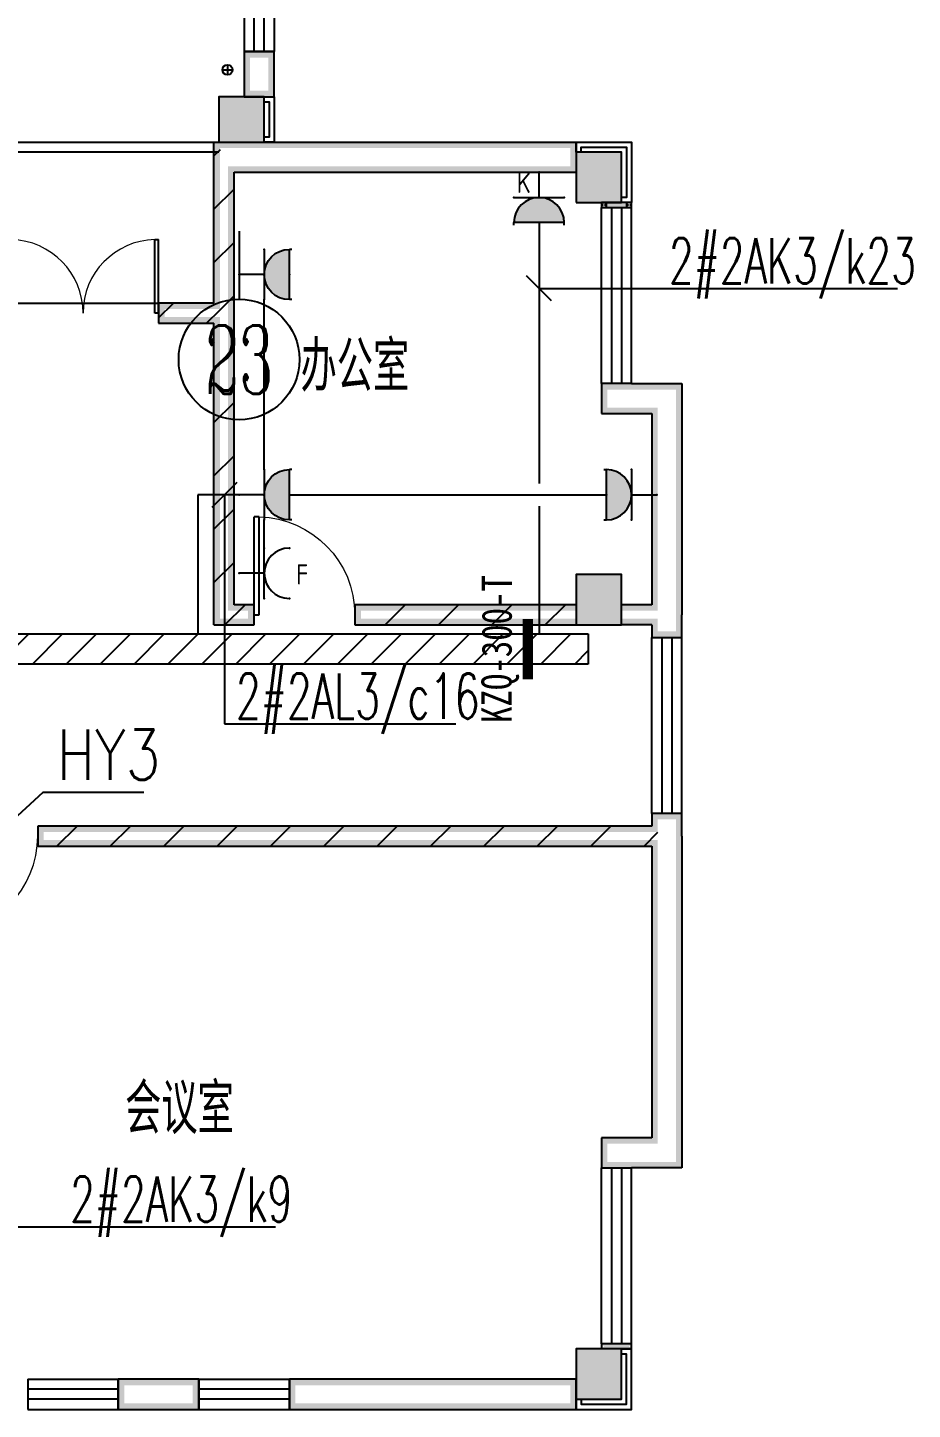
# Model space of a CAD drawing. Extents: x 101023 to 279373, y -114511 to 293844.
# Drawn here: x 228680 to 237470, y 57988 to 71727 of the extents above; entities that cross this region are included whole.
import ezdxf
from ezdxf.enums import TextEntityAlignment as Align

# ---------------------------------------------------------------- set-up
doc = ezdxf.new("R2010")
doc.units = 0
doc.header["$LTSCALE"] = 1000
doc.header["$MEASUREMENT"] = 0
for name, color, linetype in [('A-WALL-PATT', 252, 'Continuous'), ('AXIS', 3, 'Continuous'), ('AXIS_TEXT', 7, 'Continuous'), ('BZ', 7, 'Continuous'), ('CABLETRAY', 3, 'Continuous'), ('COLUMN', 2, 'Continuous'), ('DIM-照明', 3, 'Continuous'), ('EQUIP-插座', 3, 'Continuous'), ('PUB_HATCH', 8, 'Continuous'), ('PUB_TEXT', 7, 'Continuous'), ('PUB_WALL', 2, 'Continuous'), ('STAIR', 2, 'Continuous'), ('TEL_HATCH', 8, 'Continuous'), ('WALL', 2, 'Continuous'), ('WINDOW', 2, 'Continuous'), ('WIRE-照明', 6, 'Continuous'), ('抗震支吊架', 2, 'Continuous'), ('排水', 153, 'Continuous'), ('看线', 30, 'Continuous')]:
    doc.layers.add(name, color=color, linetype=linetype)
doc.styles.add('_TCH_AXIS', font='COMPLEX', dxfattribs={"bigfont": 'GBCBIG'})
doc.styles.add('_TEL_ATTDEF', font='gbenor', dxfattribs={"bigfont": 'gbcbig'})
doc.styles.add('_TEL_DIM', font='simplex.shx', dxfattribs={"width": 0.8, "height": 3.5, "bigfont": 'gbcbig.shx'})
doc.styles.add('COMPLEX', font='COMPLEX')
doc.styles.add('kzcad', font='', dxfattribs={"width": 0.8})
doc.styles.get("Standard").update_dxf_attribs({"font": 'simplex.shx', "width": 0.8, "bigfont": 'gbcbig.shx'})
doc.styles.get('kzcad').set_extended_font_data('SimSun')
pattern_1 = [(45, (-906447.23, -635367.28), (-265.16515, 265.16515), [])]

# ---------------------------------------------------------------- blocks, each defined once
blk = doc.blocks.new('$equip$00002810')
for p, q in [((0.5, 0.5), (-0.5, 0.5)), ((0, 0.5), (0, 0))]:
    blk.add_line(p, q)
blk.add_arc((0, 1), 0.5, 180, 0)
for p in [(-0.5, 1), (0.5, 1), (-0.5, 0.5), (0.5, 0.5), (0, 0)]:
    blk.add_point(p)
at = {"color": 7, "style": '_TEL_DIM'}
blk.add_attdef('$TEXT$', text='', height=0.4, dxfattribs=at).set_placement((0.023, 1.257), align=Align.MIDDLE_CENTER)
at = {"color": 7, "style": '_TEL_DIM', "flags": 1}
for tag in ['A', 'REMARK']:
    blk.add_attdef(tag, text='', height=0.000025, dxfattribs=at).set_placement((0, 0), align=Align.MIDDLE_CENTER)
blk = doc.blocks.new('$equip$00001237')
for p, q in [((-0.5, 1.05), (-0.5, 1)), ((-0.5, 1), (0.5, 1)), ((0.5, 1.05), (0.5, 1)), ((0.5, 0.5), (-0.5, 0.5)), ((0, 0.5), (0, 0))]:
    blk.add_line(p, q)
blk.add_arc((0, 1), 0.5, 180, 0)
for p in [(0, 1), (-0.5, 0.5), (0.5, 0.5), (0, 0)]:
    blk.add_point(p)
for points in [[(0.433, 0.75), (-0.433, 0.75), (0.5, 1), (-0.5, 1)], [(0.25, 0.567), (-0.25, 0.567), (0.433, 0.75), (-0.433, 0.75)], [(0, 0.5), (0, 0.5), (0.25, 0.567), (-0.25, 0.567)]]:
    blk.add_solid(points)
at = {"flags": 9}
blk.add_attdef('A', (0, 0), '', height=0.00002, dxfattribs=at)
blk = doc.blocks.new('$equip$00001764')
for p, q in [((-0.5, 1.05), (-0.5, 1)), ((-0.5, 1), (0.5, 1)), ((0.5, 1.05), (0.5, 1)), ((0.5, 0.5), (-0.5, 0.5)), ((0, 0.5), (0, 0))]:
    blk.add_line(p, q)
blk.add_arc((0, 1), 0.5, 180, 0)
for p in [(-0.5, 0.5), (0.5, 0.5), (0, 0)]:
    blk.add_point(p)
for points in [[(0.433, 0.75), (-0.433, 0.75), (0.5, 1), (-0.5, 1)], [(0.25, 0.567), (-0.25, 0.567), (0.433, 0.75), (-0.433, 0.75)], [(0, 0.5), (0, 0.5), (0.25, 0.567), (-0.25, 0.567)]]:
    blk.add_solid(points)
at = {"color": 7, "style": '_TEL_DIM'}
blk.add_attdef('$TEXT$', text='', height=0.4, dxfattribs=at).set_placement((0.303, 0.211), align=Align.MIDDLE_CENTER)
at = {"color": 7, "style": '_TEL_DIM', "flags": 1}
blk.add_attdef('A', text='', height=0.00002, dxfattribs=at).set_placement((0, 0), align=Align.MIDDLE_CENTER)
blk = doc.blocks.new('ng')
at = {"layer": '排水'}
for p, q in [((345991, 781358), (346091, 781358)), ((346041, 781408), (346041, 781308))]:
    blk.add_line(p, q, dxfattribs=at)
blk.add_circle((346041, 781358), 50, dxfattribs=at)
blk = doc.blocks.new('_AXISO')
blk.add_circle((0, 0), 0.5)
at = {"layer": 'AXIS_TEXT', "style": 'COMPLEX', "width": 1.041667}
blk.add_attdef('A', text='', height=0.56, dxfattribs=at).set_placement((-0.25, -0.28), (0.25, -0.28), align=Align.FIT)
blk = doc.blocks.new('ERT')
at = {"layer": 'AXIS'}
blk.add_line((1032158.2, 786805.7), (1032158.2, 786130.2), dxfattribs=at)
ref = blk.add_blockref('_AXISO', (1032158.2, 785530.2), dxfattribs=dict(at, xscale=1200, yscale=1200, zscale=1200))
ref.add_attrib('A', '23', dxfattribs={"layer": 'AXIS_TEXT', "height": 678.82, "style": '_TCH_AXIS', "width": 0.617647}).set_placement((1031818.8, 785190.7), (1032497.6, 785190.7), align=Align.FIT)
blk = doc.blocks.new('$WINLIB2D$00000001')
at = {"color": 0}
for points in [[(-0.5, 0.5), (-0.5, -0.5)], [(-0.5, 0.5), (0.5, 0.5)], [(0.5, -0.5), (0.5, 0.5)], [(0.5, 0.1667), (-0.5, 0.1667)], [(0.5, -0.1667), (-0.5, -0.1667)], [(-0.5, -0.5), (0.5, -0.5)]]:
    blk.add_lwpolyline(points, dxfattribs=at)
blk = doc.blocks.new('$DorLib2D$00000001')
for p, q in [((0.45, 0.975), (0.5, 0.975)), ((0.45, 0), (0.45, 0.975)), ((0.5, 0), (0.5, 0.975)), ((0.5, 0), (0.45, 0))]:
    blk.add_line(p, q)
at = {"lineweight": 13}
blk.add_arc((0.475, 0), 0.975, 91.4693, 180, dxfattribs=at)
blk = doc.blocks.new('$DorLib2D$00000002')
for p, q in [((-0.5, 0), (-0.5, 0.4875)), ((-0.475, 0.4875), (-0.5, 0.4875)), ((-0.475, 0), (-0.475, 0.4875)), ((0.475, 0), (0.475, 0.4875)), ((0.475, 0.4875), (0.5, 0.4875)), ((0.5, 0), (0.5, 0.4875)), ((-0.5, 0), (-0.475, 0)), ((0.5, 0), (0.475, 0))]:
    blk.add_line(p, q)
at = {"lineweight": 13}
for centre, start, end in [((-0.4875, 0), 0, 88.53072), ((0.4875, 0), 91.46928, 180)]:
    blk.add_arc(centre, 0.4875, start, end, dxfattribs=at)
blk = doc.blocks.new('_FZH')
blk.add_lwpolyline([(-0.5, -0.5), (0.5, -0.5), (0.5, 0.5), (-0.5, 0.5)], close=True)
at = {"layer": 'PUB_HATCH'}
blk.add_solid([(-0.5, -0.5), (0.5, -0.5), (-0.5, 0.5), (0.5, 0.5)], dxfattribs=at)
blk = doc.blocks.new('A$C54854E18')
at = {"layer": 'A-WALL-PATT'}
h = blk.add_hatch(dxfattribs=at)
h.set_pattern_fill('普通砖', color=256, scale=150, style=0)
h.set_pattern_definition(pattern_1)
h.paths.add_polyline_path([(114316.6, 21605.5), (114449.9, 21605.5), (114449.9, 23005.5), (114389.9, 23065.5), (114309.9, 23245.5), (114249.9, 23305.5), (114249.9, 21705.5), (114309.9, 21645.5)])
h = blk.add_hatch(dxfattribs=at)
h.set_pattern_fill('普通砖', color=256, scale=150, style=0)
h.set_pattern_definition(pattern_1)
h.paths.add_polyline_path([(114309.9, 21645.5), (114249.9, 21705.5), (113700, 21705.5), (113700, 21505.5), (114249.9, 21505.5), (114309.9, 21565.5), (114316.6, 21605.5)])
h = blk.add_hatch(dxfattribs=at)
h.set_pattern_fill('普通砖', color=256, scale=150, style=0)
h.set_pattern_definition(pattern_1)
h.paths.add_polyline_path([(114249.9, 18505.5), (114449.9, 18705.5), (114449.9, 21605.5), (114316.6, 21605.5), (114309.9, 21565.5), (114249.9, 21505.5)])
h = blk.add_hatch(dxfattribs=at)
h.set_pattern_fill('普通砖', color=256, scale=150, style=0)
h.set_pattern_definition(pattern_1)
h.paths.add_polyline_path([(114449.9, 18705.5), (114249.9, 18505.5), (114650, 18505.5), (114650, 18705.5)])
h = blk.add_hatch(dxfattribs=at)
h.set_pattern_fill('普通砖', color=256, scale=150, style=0)
h.set_pattern_definition(pattern_1)
h.paths.add_polyline_path([(117849.9, 18505.5), (117849.9, 18705.5), (115650, 18705.5), (115650, 18505.5)])
h = blk.add_hatch(dxfattribs=at)
h.set_pattern_fill('普通砖', color=256, scale=150, style=0)
h.set_pattern_definition(pattern_1)
h.paths.add_polyline_path([(118299.9, 18705.5), (118299.9, 18505.5), (118600, 18505.5), (118700, 18605.5), (118600, 18705.5)])
h = blk.add_hatch(dxfattribs=at)
h.set_pattern_fill('普通砖', color=256, scale=150, style=0)
h.set_pattern_definition(pattern_1)
h.paths.add_polyline_path([(118700, 16405.5), (118600, 16505.5), (112500, 16505.5), (112500, 16305.5), (118600, 16305.5)])
at = {"layer": 'PUB_WALL'}
for points in [[(114850, 24205.5), (114550, 24205.5), (114610, 24145.5), (114790, 24145.5)], [(114550, 24205.5), (114550, 23755.5), (114610, 23815.5), (114610, 24145.5)], [(114850, 23755.5), (114850, 24205.5), (114790, 24145.5), (114790, 23815.5)], [(114550, 23755.5), (114850, 23755.5), (114790, 23815.5), (114610, 23815.5)], [(114749.9, 23755.5), (114299.9, 23755.5), (114359.9, 23695.5), (114689.9, 23695.5)], [(114299.9, 23755.5), (114299.9, 23305.5), (114359.9, 23365.5), (114359.9, 23695.5)], [(114749.9, 23305.5), (114749.9, 23755.5), (114689.9, 23695.5), (114689.9, 23365.5)], [(114299.9, 23305.5), (114749.9, 23305.5), (114689.9, 23365.5), (114359.9, 23365.5)], [(114249.9, 23305.5), (114309.9, 23245.5), (117849.9, 23245.5), (117849.9, 23305.5)], [(114249.9, 21705.5), (114249.9, 23305.5), (114309.9, 23245.5), (114309.9, 21645.5)], [(117849.9, 23305.5), (117789.9, 23305.5), (117789.9, 23005.5), (117849.9, 23005.5)], [(118299.9, 23205.5), (117849.9, 23205.5), (117909.9, 23145.5), (118239.9, 23145.5)], [(117849.9, 23205.5), (117849.9, 22705.5), (117909.9, 22765.5), (117909.9, 23145.5)], [(118299.9, 22705.5), (118299.9, 23205.5), (118239.9, 23145.5), (118239.9, 22765.5)], [(114449.9, 23005.5), (117849.9, 23005.5), (117849.9, 23065.5), (114389.9, 23065.5)], [(114449.9, 21605.5), (114449.9, 23005.5), (114389.9, 23065.5), (114389.9, 21605.5)], [(117849.9, 22705.5), (118299.9, 22705.5), (118239.9, 22765.5), (117909.9, 22765.5)], [(118100, 22705.5), (118100, 22655.5), (118160, 22715.5), (118160, 22645.5)], [(118100, 22655.5), (118400, 22655.5), (118340, 22715.5), (118160, 22715.5)], [(118400, 22705.5), (118100, 22705.5), (118160, 22645.5), (118340, 22645.5)], [(118400, 22655.5), (118400, 22705.5), (118340, 22645.5), (118340, 22715.5)], [(114249.9, 21705.5), (113700, 21705.5), (113760, 21645.5), (114309.9, 21645.5)], [(113700, 21705.5), (113700, 21505.5), (113760, 21565.5), (113760, 21645.5)], [(114449.9, 18705.5), (114449.9, 21605.5), (114389.9, 21605.5), (114389.9, 18645.5)], [(113700, 21505.5), (114249.9, 21505.5), (114309.9, 21565.5), (113760, 21565.5)], [(114249.9, 18505.5), (114249.9, 21505.5), (114309.9, 21565.5), (114309.9, 18565.5)], [(118400, 20905.5), (118100, 20905.5), (118160, 20845.5), (118340, 20845.5)], [(118100, 20905.5), (118100, 20605.5), (118160, 20665.5), (118160, 20845.5)], [(118400, 20905.5), (118900, 20905.5), (118840, 20845.5), (118340, 20845.5)], [(118900, 20905.5), (118900, 18605.5), (118840, 18605.5), (118840, 20845.5)], [(118100, 20605.5), (118600, 20605.5), (118660, 20665.5), (118160, 20665.5)], [(118600, 20605.5), (118600, 18705.5), (118660, 18645.5), (118660, 20665.5)], [(118299.9, 19005.5), (117849.9, 19005.5), (117909.9, 18945.5), (118239.9, 18945.5)], [(117849.9, 19005.5), (117849.9, 18505.5), (117909.9, 18565.5), (117909.9, 18945.5)], [(118299.9, 18505.5), (118299.9, 19005.5), (118239.9, 18945.5), (118239.9, 18565.5)], [(114650, 18705.5), (114449.9, 18705.5), (114389.9, 18645.5), (114590, 18645.5)], [(114650, 18505.5), (114650, 18705.5), (114590, 18645.5), (114590, 18565.5)], [(117849.9, 18645.5), (117849.9, 18705.5), (115650, 18705.5), (115710, 18645.5)], [(115650, 18705.5), (115650, 18505.5), (115710, 18565.5), (115710, 18645.5)], [(118299.9, 18705.5), (118299.9, 18645.5), (118660, 18645.5), (118600, 18705.5)], [(114249.9, 18505.5), (114650, 18505.5), (114590, 18565.5), (114309.9, 18565.5)], [(117849.9, 18505.5), (117849.9, 18565.5), (115710, 18565.5), (115650, 18505.5)], [(117849.9, 18505.5), (118299.9, 18505.5), (118239.9, 18565.5), (117909.9, 18565.5)], [(118299.9, 18565.5), (118299.9, 18505.5), (118600, 18505.5), (118660, 18565.5)], [(118600, 18505.5), (118600, 18381), (118660, 18441), (118660, 18565.5)], [(118900, 18381), (118900, 18605.5), (118840, 18605.5), (118840, 18441)], [(118600, 18381), (118900, 18381), (118840, 18441), (118660, 18441)], [(118900, 16631), (118600, 16631), (118660, 16571), (118840, 16571)], [(118600, 16631), (118600, 16505.5), (118660, 16445.5), (118660, 16571)], [(118900, 16405.5), (118900, 16631), (118840, 16571), (118840, 16405.5)], [(118600, 16505.5), (112500, 16505.5), (112560, 16445.5), (118660, 16445.5)], [(112500, 16505.5), (112500, 16305.5), (112560, 16365.5), (112560, 16445.5)], [(112500, 16305.5), (118600, 16305.5), (118660, 16365.5), (112560, 16365.5)], [(118600, 16305.5), (118600, 13405.7), (118660, 13345.7), (118660, 16365.5)], [(118900, 16405.5), (118900, 13105.7), (118840, 13165.7), (118840, 16405.5)], [(118600, 13405.7), (118100, 13405.6), (118160, 13345.6), (118660, 13345.7)], [(118100, 13405.6), (118100, 13105.6), (118160, 13165.6), (118160, 13345.6)], [(118100, 13105.6), (118400, 13105.6), (118340, 13165.6), (118160, 13165.6)], [(118900, 13105.7), (118400, 13105.6), (118340, 13165.6), (118840, 13165.7)], [(118299.9, 11305.6), (117849.9, 11305.6), (117909.9, 11245.6), (118239.9, 11245.6)], [(117849.9, 11305.6), (117849.9, 10805.6), (117909.9, 10865.6), (117909.9, 11245.6)], [(118099.9, 11305.6), (118399.9, 11305.6), (118339.9, 11365.6), (118159.9, 11365.6)], [(118149.9, 11305.6), (118299.9, 11305.6), (118299.9, 11295.6), (118339.9, 11295.6), (118399.9, 11355.6), (118099.9, 11355.6)], [(118299.9, 10805.6), (118299.9, 11305.6), (118239.9, 11245.6), (118239.9, 10865.6)], [(114100, 11005.5), (113300, 11005.5), (113360, 10945.5), (114040, 10945.5)], [(113300, 11005.5), (113300, 10705.5), (113360, 10765.5), (113360, 10945.5)], [(114100, 10705.5), (114100, 11005.5), (114040, 10945.5), (114040, 10765.5)], [(117849.9, 11005.5), (115000, 11005.5), (115060, 10945.5), (117789.9, 10945.5)], [(115000, 11005.5), (115000, 10705.5), (115060, 10765.5), (115060, 10945.5)], [(117849.9, 10705.5), (117849.9, 11005.5), (117789.9, 10945.5), (117789.9, 10765.5)], [(117849.9, 10805.6), (118299.9, 10805.6), (118239.9, 10865.6), (117909.9, 10865.6)], [(113300, 10705.5), (114100, 10705.5), (114040, 10765.5), (113360, 10765.5)], [(115000, 10705.5), (117849.9, 10705.5), (117789.9, 10765.5), (115060, 10765.5)]]:
    blk.add_hatch(color=256, dxfattribs=at).paths.add_polyline_path(points)
for points in [[(114749.9, 23755.5), (114850, 23755.5), (114850, 23305.5), (114749.9, 23305.5)], [(114749.9, 23705.5), (114800, 23705.5), (114800, 23355.5), (114749.9, 23355.5)], [(117849.9, 23205.5), (117849.9, 23305.5), (118400, 23305.5), (118400, 22705.5), (118299.9, 22705.5)], [(117899.9, 23205.5), (117899.9, 23255.5), (118350, 23255.5), (118350, 22755.5), (118299.9, 22755.5)], [(117849.9, 10805.6), (117849.9, 10705.5), (118399.9, 10705.5), (118399.9, 11305.6), (118299.9, 11305.6)], [(117899.9, 10805.6), (117899.9, 10755.5), (118349.9, 10755.5), (118349.9, 11255.6), (118299.9, 11255.6)]]:
    blk.add_lwpolyline(points)
at = {"layer": 'WALL'}
for p, q in [((114850, 24205.5), (114550, 24205.5)), ((114550, 24205.5), (114550, 23755.5)), ((114850, 23755.5), (114850, 24205.5)), ((114550, 23755.5), (114850, 23755.5)), ((114249.9, 23305.5), (117849.9, 23305.5)), ((114249.9, 21705.5), (114249.9, 23305.5)), ((117849.9, 23305.5), (117849.9, 23205.5)), ((114449.9, 23005.5), (117849.9, 23005.5)), ((114449.9, 21605.5), (114449.9, 23005.5)), ((118100, 22705.5), (118100, 22655.5)), ((118400, 22705.5), (118100, 22705.5)), ((118400, 22655.5), (118400, 22705.5)), ((118100, 22655.5), (118400, 22655.5)), ((114249.9, 21705.5), (113700, 21705.5)), ((113700, 21705.5), (113700, 21505.5)), ((114449.9, 18705.5), (114449.9, 21605.5)), ((113700, 21505.5), (114249.9, 21505.5)), ((114249.9, 18505.5), (114249.9, 21505.5)), ((118400, 20905.5), (118100, 20905.5)), ((118100, 20905.5), (118100, 20605.5)), ((118400, 20905.5), (118900, 20905.5)), ((118900, 20905.5), (118900, 18605.5)), ((118100, 20605.5), (118600, 20605.5)), ((118600, 20605.5), (118600, 18705.5)), ((114650, 18705.5), (114449.9, 18705.5)), ((114650, 18505.5), (114650, 18705.5)), ((117849.9, 18705.5), (115650, 18705.5)), ((115650, 18705.5), (115650, 18505.5)), ((118600, 18705.5), (118299.9, 18705.5)), ((118900, 18381), (118900, 18605.5)), ((114249.9, 18505.5), (114650, 18505.5)), ((115650, 18505.5), (117849.9, 18505.5)), ((118600, 18505.5), (118299.9, 18505.5)), ((118600, 18505.5), (118600, 18381)), ((118600, 18381), (118900, 18381)), ((118900, 16631), (118600, 16631)), ((118600, 16631), (118600, 16505.5)), ((118900, 16405.5), (118900, 16631)), ((118600, 16505.5), (112500, 16505.5)), ((112500, 16505.5), (112500, 16305.5)), ((118900, 16405.5), (118900, 13105.7)), ((112500, 16305.5), (118600, 16305.5)), ((118600, 16305.5), (118600, 13405.7)), ((118600, 13405.7), (118100, 13405.6)), ((118100, 13405.6), (118100, 13105.6)), ((118100, 13105.6), (118400, 13105.6)), ((118900, 13105.7), (118400, 13105.6)), ((118399.9, 11355.6), (118099.9, 11355.6)), ((118099.9, 11355.6), (118099.9, 11305.6)), ((118299.9, 11305.6), (118399.9, 11305.6)), ((118399.9, 11305.6), (118399.9, 11355.6)), ((114100, 11005.5), (113300, 11005.5)), ((113300, 11005.5), (113300, 10705.5)), ((114100, 10705.5), (114100, 11005.5)), ((117849.9, 11005.5), (115000, 11005.5)), ((115000, 11005.5), (115000, 10705.5)), ((117849.9, 10705.5), (117849.9, 11005.5)), ((113300, 10705.5), (114100, 10705.5)), ((115000, 10705.5), (117849.9, 10705.5))]:
    blk.add_line(p, q, dxfattribs=at)
at = {"layer": 'WINDOW'}
blk.add_line((112200, 21705.5), (113700, 21705.5), dxfattribs=at)
at = {"layer": '看线'}
for p, q in [((111449.9, 23305.5), (114349.9, 23305.5)), ((114300, 23205.5), (111474.9, 23205.5))]:
    blk.add_line(p, q, dxfattribs=at)
at = {"layer": 'COLUMN'}
for p, xscale, yscale, zscale, rotation in [((114524.9, 23530.5), 449.9999995698454, 450.0000001150183, 450.0000001150183, 8.893475490288708e-09), ((118074.9, 22955.5), 449.9999998345738, 500.0000000796281, 500.0000000796281, 8.878653025915039e-09), ((118074.9, 18755.5), 449.9999997157138, 500.0000001172302, 500.0000001172302, 8.893475487405867e-09), ((118074.9, 11055.6), 449.9999997157138, 499.9999999608845, 499.9999999608845, 8.893475487405867e-09)]:
    blk.add_blockref('_FZH', p, dxfattribs=dict(at, xscale=xscale, yscale=yscale, zscale=zscale, rotation=rotation))
at = {"layer": 'WALL'}
blk.add_blockref('ERT', (-917658.2, -764386.5), dxfattribs=at)
at = {"layer": 'WINDOW'}
for name, p, xscale, yscale, zscale, rotation in [('$WINLIB2D$00000001', (114700, 25505.5), 2600, 300, 2600, 270), ('$WINLIB2D$00000001', (118250, 21780.5), -1750, 300, -1750, 270), ('$WINLIB2D$00000001', (118750, 17506), -1750, 300, -1750, 270), ('$DorLib2D$00000001', (112000, 16405.5), 1000, 1000, -1000, 180), ('$WINLIB2D$00000001', (118250, 12230.6), -1750, 299.9999999999998, -1750, 269.9972022557417)]:
    blk.add_blockref(name, p, dxfattribs=dict(at, xscale=xscale, yscale=yscale, zscale=zscale, rotation=rotation))
for name, p, xscale, yscale, zscale in [('$DorLib2D$00000002', (112950, 21605.5), 1500, 1500, 1500), ('$DorLib2D$00000001', (115150, 18605.5), -1000, 1000, 1000), ('$WINLIB2D$00000001', (112850, 10855.5), 900, 300, -900), ('$WINLIB2D$00000001', (114550, 10855.5), 900, 300, -900)]:
    blk.add_blockref(name, p, dxfattribs=dict(at, xscale=xscale, yscale=yscale, zscale=zscale))
at = {"layer": '排水'}
blk.add_blockref('ng', (-231657, -757333.8), dxfattribs=at)
at = {"layer": 'PUB_TEXT'}
for s, p in [('办公室', (115110.7, 20826.4)), ('会议室', (113368.1, 13445.5))]:
    blk.add_text(s, height=500, dxfattribs=at).set_placement(p)

msp = doc.modelspace()

# ---------------------------------------------------------------- linework, layer by layer
at = {"layer": 'BZ'}
for p, q in [((228829, 64121), (227880, 63248)), ((229834, 64121), (228829, 64121))]:
    msp.add_line(p, q, dxfattribs=at)
at = {"layer": 'CABLETRAY'}
for p, q in [((177212, 65698), (234249, 65698)), ((234249, 65698), (234249, 65398)), ((234249, 65398), (177212, 65398))]:
    msp.add_line(p, q, dxfattribs=at)
at = {"layer": 'DIM-照明'}
for p, q in [((233885, 69010), (233637, 69258)), ((230513, 66958), (230760, 67206))]:
    msp.add_line(p, q, dxfattribs=at)
for points in [[(233761, 69134), (234982, 69134)], [(234982, 69134), (237323, 69134)], [(230637, 67082), (230637, 64805)], [(230637, 64805), (232933, 64805)], [(228490, 59804), (229032, 59804)], [(229032, 59804), (231141, 59804)]]:
    msp.add_lwpolyline(points, dxfattribs=at)
at = {"layer": 'TEL_HATCH', "linetype": 'Continuous'}
for p, q in [((228390, 65398), (228690, 65698)), ((228727, 65398), (229027, 65698)), ((229063, 65398), (229363, 65698)), ((229400, 65398), (229700, 65698)), ((229737, 65398), (230037, 65698)), ((230074, 65398), (230374, 65698)), ((230410, 65398), (230710, 65698)), ((230747, 65398), (231047, 65698)), ((231084, 65398), (231384, 65698)), ((231421, 65398), (231721, 65698)), ((231758, 65398), (232058, 65698)), ((232094, 65398), (232394, 65698)), ((232431, 65398), (232731, 65698)), ((232768, 65398), (233068, 65698)), ((233105, 65398), (233405, 65698)), ((233441, 65398), (233741, 65698)), ((233778, 65398), (234078, 65698)), ((234115, 65398), (234249, 65533))]:
    msp.add_line(p, q, dxfattribs=at)
at = {"layer": 'WIRE-照明'}
for p, q in [((233761, 69788), (233761, 67195)), ((230780, 67082), (230371, 67082)), ((230371, 67082), (230371, 65698)), ((233761, 66970), (233761, 65698))]:
    msp.add_line(p, q, dxfattribs=at)
at = {"layer": 'WIRE-照明', "linetype": 'Continuous'}
for p, q in [((231030, 67332), (231030, 69022)), ((231280, 67082), (234430, 67082)), ((231030, 66552), (231030, 66832))]:
    msp.add_line(p, q, dxfattribs=at)
at = {"layer": '抗震支吊架', "color": 2, "const_width": 100}
msp.add_lwpolyline([(233649, 65248), (233649, 65848)], dxfattribs=at)

# ---------------------------------------------------------------- block references
at = {"layer": 'EQUIP-插座'}
ref = msp.add_blockref('$equip$00001764', (233761, 70288), dxfattribs=dict(at, xscale=500, yscale=500, zscale=500, rotation=180))
ref.add_attrib('$TEXT$', 'K', dxfattribs={"layer": '0', "color": 7, "height": 200, "style": '_TEL_ATTDEF'}).set_placement((233609, 70183), align=Align.MIDDLE_CENTER)
at = {"layer": 'EQUIP-插座', "yscale": 500, "zscale": 500}
for p, xscale, rotation in [((230780, 69272), -500, 270), ((230780, 67082), -500, 270), ((234930, 67082), 500, 90)]:
    msp.add_blockref('$equip$00001237', p, dxfattribs=dict(at, xscale=xscale, rotation=rotation))
at = {"layer": 'EQUIP-插座'}
ref = msp.add_blockref('$equip$00002810', (230780, 66302), dxfattribs=dict(at, xscale=500, yscale=500, zscale=500, rotation=269.9999999999997))
ref.add_attrib('$TEXT$', 'F', dxfattribs={"layer": '0', "color": 7, "height": 200, "style": '_TEL_ATTDEF'}).set_placement((231408, 66290), align=Align.MIDDLE_CENTER)
at = {"layer": 'STAIR'}
msp.add_blockref('A$C54854E18', (116280, 47283), dxfattribs=at)

# ---------------------------------------------------------------- texts
at = {"layer": 'BZ', "style": '_TEL_DIM', "width": 0.8}
msp.add_text('HY3', height=500, dxfattribs=at).set_placement((228969, 64249))
at = {"layer": 'DIM-照明', "color": 7, "style": '_TEL_DIM', "width": 0.64}
for s, p in [('2#2AK3/k23', (235050, 69184)), ('2#2AL3/c16', (230749, 64855)), ('2#2AK3/k9', (229101, 59854))]:
    msp.add_text(s, height=450, dxfattribs=at).set_placement(p)
at = {"layer": '抗震支吊架', "color": 2, "style": 'kzcad', "width": 0.8}
msp.add_text('KZQ-300-T', height=300, rotation=89.8854, dxfattribs=at).set_placement((233489, 65548), align=Align.CENTER)

doc.saveas('drawing.dxf')
